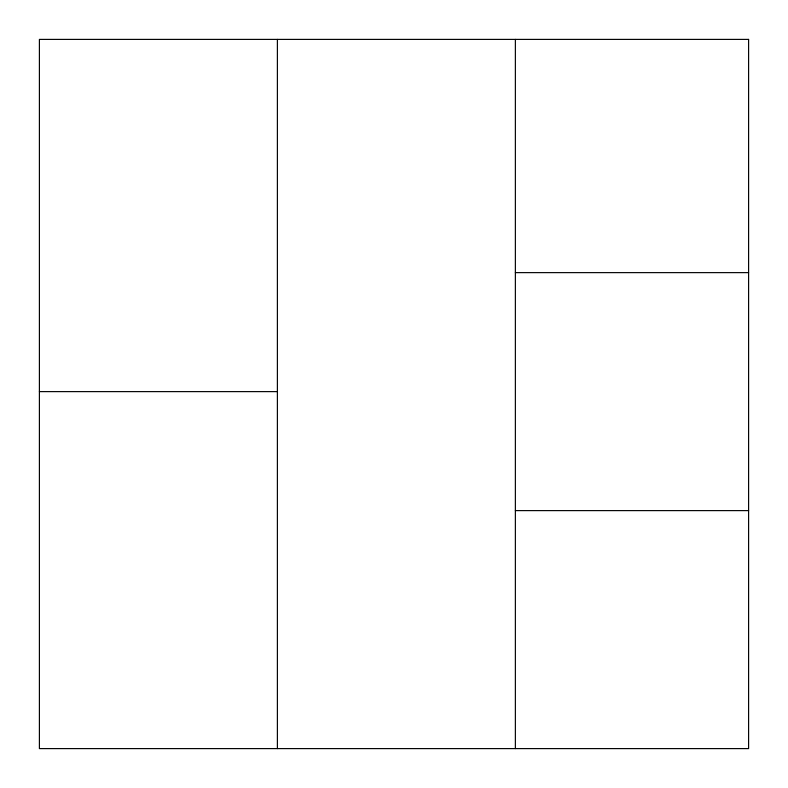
<?xml version="1.0" encoding="UTF-8"?>
<svg xmlns="http://www.w3.org/2000/svg" width="788" height="788" viewBox="0 0 788 788"><rect width="100%" height="100%" fill="white"/><g stroke="black" fill="none" stroke-linecap="round" stroke-linejoin="round"><path stroke-width="1.18" d="M515.372 272.628L748.6 272.628M39.4 391.616L277.386 391.616M515.372 510.614L748.6 510.614M515.372 39.4L515.372 748.6M277.386 39.4L277.386 748.6M748.6 39.4L39.4 39.4L39.4 748.6L748.6 748.6L748.6 39.4"/></g></svg>
